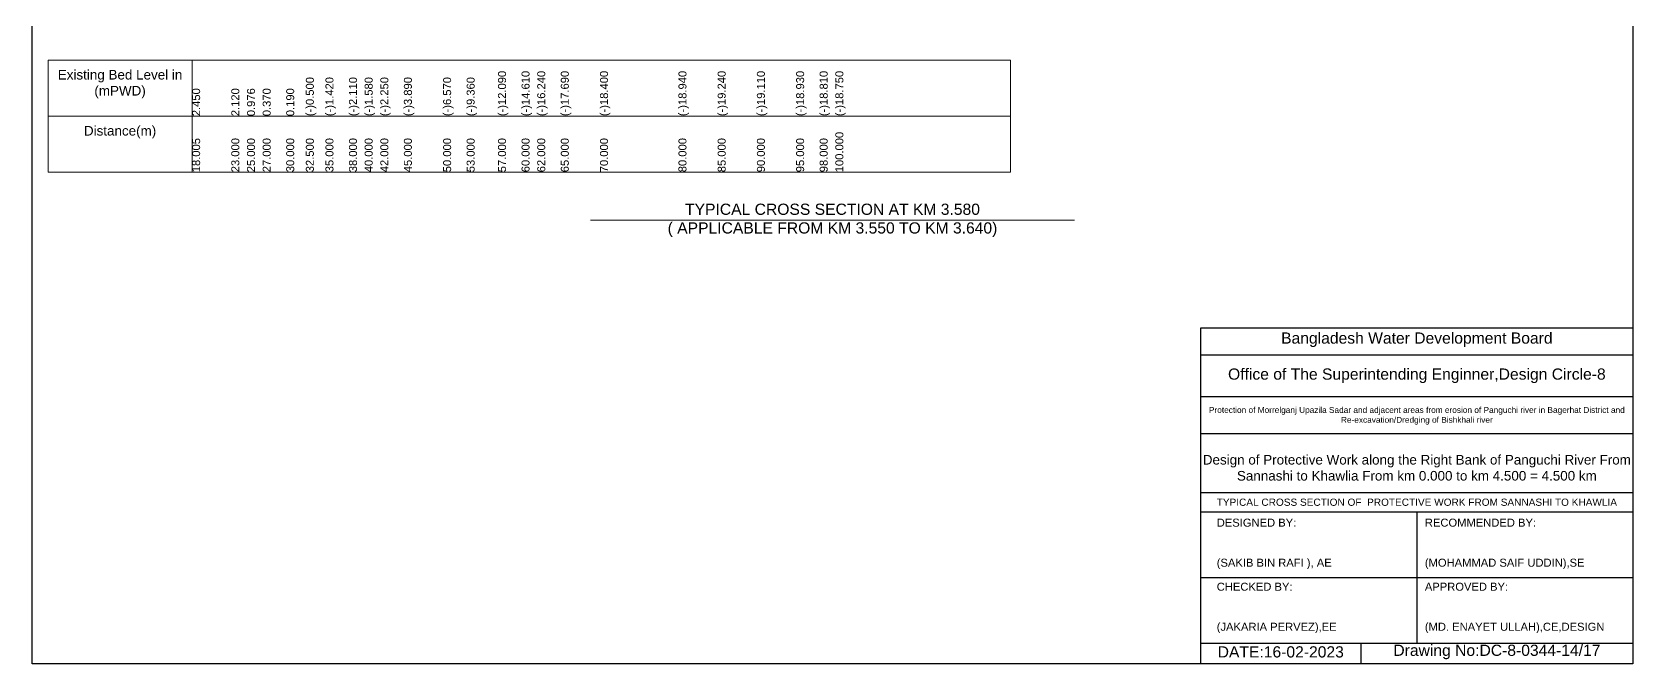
# Model space of a CAD drawing. Header units: inches. Extents: x 89000 to 337533, y -10828 to 570.
# Drawn here: x 281780 to 291780, y -9805 to -5858 of the extents above; entities that cross this region are included whole.
import ezdxf

# ---------------------------------------------------------------- set-up
doc = ezdxf.new("R2010")
doc.units = ezdxf.units.IN
doc.header["$LTSCALE"] = 7
doc.header["$MEASUREMENT"] = 0
for name, color, linetype, lineweight in [('Cross section Data Border', 7, 'Continuous', 9), ('Cross Section Labels', 7, 'Continuous', 9), ('Long Section Labels', 7, 'Continuous', 9)]:
    doc.layers.add(name, color=color, linetype=linetype, lineweight=lineweight)
doc.styles.get("Standard").update_dxf_attribs({"font": 'arial.ttf'})

msp = doc.modelspace()

# ---------------------------------------------------------------- linework, layer by layer
msp.add_lwpolyline([(281780.25853, -2734.01841), (291780.25853, -2734.01841), (291780.25853, -9805.01841), (281780.25853, -9805.01841)], close=True)
for points in [[(289080.25853, -9805.01841), (289080.25853, -7705.01841), (291780.25853, -7705.01841)], [(289080.25853, -7875.01841), (291780.25853, -7875.01841)], [(289080.25853, -8135.01841), (291780.25853, -8135.01841)], [(289080.25853, -8365.01841), (291780.25853, -8365.01841)], [(289080.25853, -8735.01841), (291780.25853, -8735.01841)], [(289080.25853, -8855.01841), (291780.25853, -8855.01841)], [(290430.25853, -8855.01841), (290430.25853, -9675.01841)], [(289080.25853, -9265.01841), (291780.25853, -9265.01841)], [(289080.25853, -9675.01841), (291780.25853, -9675.01841)], [(290080.25853, -9675.01841), (290080.25853, -9805.01841)]]:
    msp.add_lwpolyline(points)
at = {"layer": 'Cross section Data Border'}
msp.add_lwpolyline([(281880.25853, -6034.01841), (287893.06621, -6034.01841), (287893.06621, -6734.01841), (281880.25853, -6734.01841)], close=True, dxfattribs=at)
for points in [[(282780.25853, -6034.01841), (282780.25853, -6734.01841)], [(281880.25853, -6384.01841), (287893.06621, -6384.01841)]]:
    msp.add_lwpolyline(points, dxfattribs=at)
at = {"layer": 'Cross Section Labels'}
msp.add_lwpolyline([(285268.25853, -7034.01841), (286780.25853, -7034.01841), (288292.25853, -7034.01841)], dxfattribs=at)

# ---------------------------------------------------------------- texts
at = {"char_height": 70, "attachment_point": 5}
for s, insert in [('Bangladesh Water Development Board', (290430.25853, -7780.01841)), ('Office of The Superintending Enginner,Design Circle-8', (290430.25853, -8005.01841))]:
    msp.add_mtext(s, dxfattribs=dict(at, insert=insert))
for s, insert, char_height, width, attachment_point in [('Protection of Morrelganj Upazila Sadar and adjacent areas from erosion of Panguchi river in Bagerhat District and Re-excavation/Dredging of Bishkhali river', (290430.25853, -8255.01841), 37, 2800, 5), ('Design of Protective Work along the Right Bank of Panguchi River From Sannashi to Khawlia From km 0.000 to km 4.500 = 4.500 km', (290430.25853, -8580.01841), 60, 2700, 5), ('TYPICAL CROSS SECTION OF  PROTECTIVE WORK FROM SANNASHI TO KHAWLIA', (290430.25853, -8795.01841), 45, 2800, 5), ('DESIGNED BY:^J^J^J(SAKIB BIN RAFI ), AE', (289180.25853, -9055.01841), 50, 1400, 4), ('RECOMMENDED BY:^J^J^J(MOHAMMAD SAIF UDDIN),SE', (290480.25853, -9055.01841), 50, 1400, 4), ('CHECKED BY:^J^J^J(JAKARIA PERVEZ),EE', (289180.25853, -9455.01841), 50, 1400, 4), ('APPROVED BY:^J^J^J(MD. ENAYET ULLAH),CE,DESIGN', (290480.25853, -9455.01841), 50, 1400, 4), ('DATE:16-02-2023', (289580.25853, -9730.01841), 70, 1400, 5), ('Drawing No:DC-8-0344-14/17', (290930.25853, -9730.01841), 70, 2200, 5)]:
    msp.add_mtext(s, dxfattribs=dict(insert=insert, char_height=char_height, width=width, attachment_point=attachment_point))
at = {"layer": 'Cross section Data Border', "char_height": 60, "width": 800, "attachment_point": 5}
for s, insert in [('Existing Bed Level in (mPWD)', (282330.25853, -6184.01841)), ('Distance(m)', (282330.25853, -6484.01841))]:
    msp.add_mtext(s, dxfattribs=dict(at, insert=insert))
at = {"layer": 'Cross Section Labels', "insert": (286780.25853, -7034.01841), "char_height": 70, "attachment_point": 5}
msp.add_mtext('TYPICAL CROSS SECTION AT KM 3.580^J( APPLICABLE FROM KM 3.550 TO KM 3.640)', dxfattribs=at)
at = {"layer": 'Long Section Labels', "char_height": 50, "attachment_point": 1, "rotation": 90}
for s, insert in [('(-)0.500', (283490.5352, -6384.01841)), ('(-)1.420', (283613.0352, -6384.01841)), ('(-)2.110', (283760.0352, -6384.01841)), ('(-)1.580', (283858.0352, -6384.01841)), ('(-)2.250', (283956.0352, -6384.01841)), ('(-)3.890', (284103.0352, -6384.01841)), ('(-)6.570', (284348.0352, -6384.01841)), ('(-)9.360', (284495.0352, -6384.01841)), ('(-)12.090', (284691.0352, -6384.01841)), ('(-)14.610', (284838.0352, -6384.01841)), ('(-)16.240', (284936.0352, -6384.01841)), ('(-)17.690', (285083.0352, -6384.01841)), ('(-)18.400', (285328.0352, -6384.01841)), ('(-)18.940', (285818.0352, -6384.01841)), ('(-)19.240', (286063.0352, -6384.01841)), ('(-)19.110', (286308.0352, -6384.01841)), ('(-)18.930', (286553.0352, -6384.01841)), ('(-)18.810', (286700.0352, -6384.01841)), ('(-)18.750', (286798.0352, -6384.01841)), ('2.450', (282780.25853, -6384.01841)), ('2.120', (283025.0352, -6384.01841)), ('0.976', (283123.0352, -6384.01841)), ('0.370', (283221.0352, -6384.01841)), ('0.190', (283368.0352, -6384.01841)), ('100.000', (286798.0352, -6734.01841)), ('18.005', (282780.25853, -6734.01841)), ('23.000', (283025.0352, -6734.01841)), ('25.000', (283123.0352, -6734.01841)), ('27.000', (283221.0352, -6734.01841)), ('30.000', (283368.0352, -6734.01841)), ('32.500', (283490.5352, -6734.01841)), ('35.000', (283613.0352, -6734.01841)), ('38.000', (283760.0352, -6734.01841)), ('40.000', (283858.0352, -6734.01841)), ('42.000', (283956.0352, -6734.01841)), ('45.000', (284103.0352, -6734.01841)), ('50.000', (284348.0352, -6734.01841)), ('53.000', (284495.0352, -6734.01841)), ('57.000', (284691.0352, -6734.01841)), ('60.000', (284838.0352, -6734.01841)), ('62.000', (284936.0352, -6734.01841)), ('65.000', (285083.0352, -6734.01841)), ('70.000', (285328.0352, -6734.01841)), ('80.000', (285818.0352, -6734.01841)), ('85.000', (286063.0352, -6734.01841)), ('90.000', (286308.0352, -6734.01841)), ('95.000', (286553.0352, -6734.01841)), ('98.000', (286700.0352, -6734.01841))]:
    msp.add_mtext(s, dxfattribs=dict(at, insert=insert))

doc.saveas('drawing.dxf')
